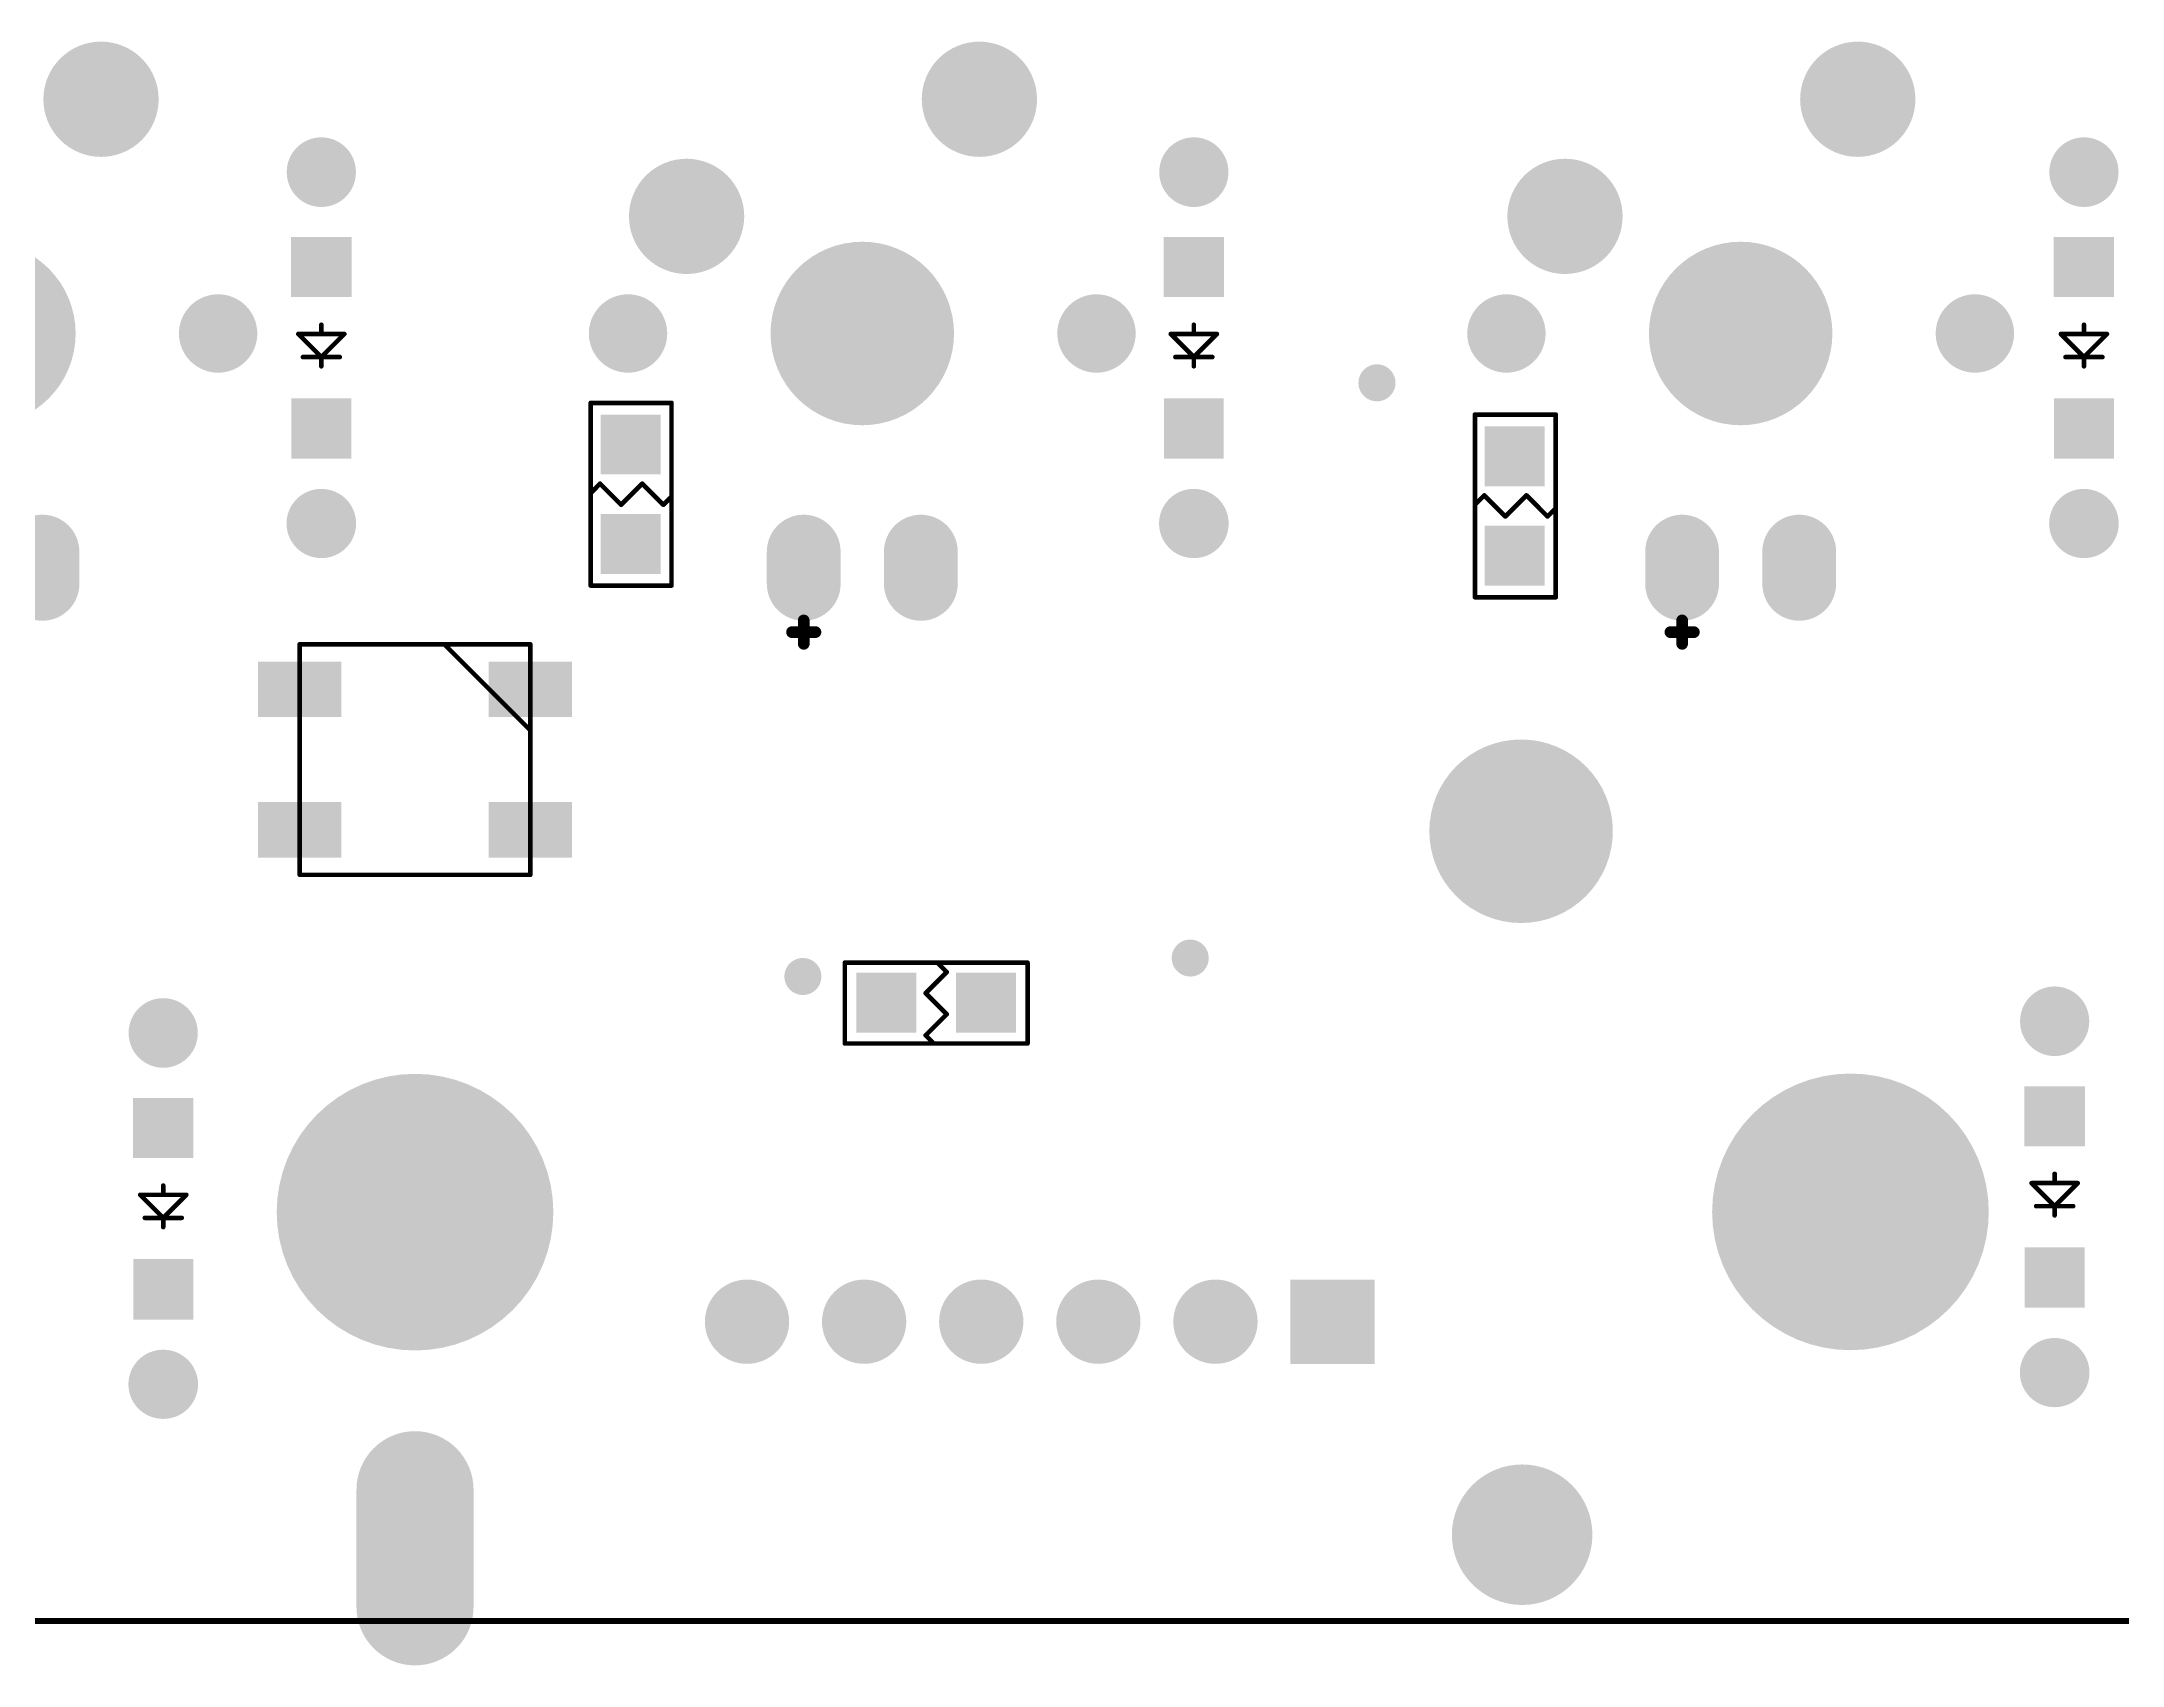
# Model space of a CAD drawing. Extents: x 407 to 769, y 688 to 804.
# Drawn here: x 556.11 to 601.24, y 688.65 to 723.86 of the extents above; entities that cross this region are included whole.
import ezdxf

# ---------------------------------------------------------------- set-up
doc = ezdxf.new("R2010")
doc.units = 0
doc.layers.get('0').update_dxf_attribs({"linetype": 'CONTINUOUS'})
for name, color, linetype in [('BOTTOMOVERLAY', 54, 'CONTINUOUS'), ('BOTTOMPASTE', 16, 'CONTINUOUS'), ('BOTTOMSOLDER', 6, 'CONTINUOUS'), ('KEEPOUTLAYER', 6, 'CONTINUOUS'), ('MULTILAYER', 9, 'CONTINUOUS'), ('TOPSOLDER', 216, 'CONTINUOUS')]:
    doc.layers.add(name, color=color, linetype=linetype)

# ---------------------------------------------------------------- blocks, each defined once
blk = doc.blocks.new('IN4148G_B_20')
at = {"layer": 'BOTTOMOVERLAY', "const_width": 0.1}
for points in [[(0, 0.2), (-0.5, -0.3)], [(0.4, 0.2), (-0.4, 0.2)], [(0, 0.4), (0, 0.2)], [(0.5, -0.3), (0, 0.2)], [(0.5, -0.3), (-0.5, -0.3)], [(0, -0.3), (0, -0.5)]]:
    blk.add_lwpolyline(points, dxfattribs=at)
at = {"layer": 'BOTTOMOVERLAY', "const_width": 0.05}
for points in [[(-0.425, 0.2, 1), (-0.375, 0.2, 1)], [(-0.025, 0.4, 1), (0.025, 0.4, 1)], [(-0.025, 0.2, 1), (0.025, 0.2, 1)], [(-0.025, 0.2, 1), (0.025, 0.2, 1)], [(-0.025, 0.2, 1), (0.025, 0.2, 1)], [(0.375, 0.2, 1), (0.425, 0.2, 1)], [(-0.525, -0.3, 1), (-0.475, -0.3, 1)], [(-0.525, -0.3, 1), (-0.475, -0.3, 1)], [(-0.025, -0.3, 1), (0.025, -0.3, 1)], [(-0.025, -0.5, 1), (0.025, -0.5, 1)], [(0.475, -0.3, 1), (0.525, -0.3, 1)], [(0.475, -0.3, 1), (0.525, -0.3, 1)]]:
    blk.add_lwpolyline(points, format="xyb", close=True, dxfattribs=at)
at = {"layer": 'BOTTOMPASTE'}
for points in [[(-0.65, 1.095), (0.65, 1.095), (-0.65, 2.405), (0.65, 2.405)], [(-0.655, -2.4), (0.655, -2.4), (-0.655, -1.1), (0.655, -1.1)]]:
    blk.add_solid(points, dxfattribs=at)
at = {"layer": 'BOTTOMSOLDER', "const_width": 1.5}
for points in [[(0.005, 3.81), (-0.005, 3.81)], [(0, -3.805), (0, -3.815)]]:
    blk.add_lwpolyline(points, dxfattribs=at)
at = {"layer": 'BOTTOMSOLDER', "const_width": 0.75}
for points in [[(-0.38, 3.81, 1), (0.37, 3.81, 1)], [(-0.37, 3.81, 1), (0.38, 3.81, 1)], [(-0.375, -3.805, 1), (0.375, -3.805, 1)], [(-0.375, -3.815, 1), (0.375, -3.815, 1)]]:
    blk.add_lwpolyline(points, format="xyb", close=True, dxfattribs=at)
at = {"layer": 'BOTTOMSOLDER'}
for points in [[(-0.65, 1.095), (0.65, 1.095), (-0.65, 2.405), (0.65, 2.405)], [(-0.655, -2.4), (0.655, -2.4), (-0.655, -1.1), (0.655, -1.1)]]:
    blk.add_solid(points, dxfattribs=at)
at = {"layer": 'MULTILAYER', "const_width": 1.5}
for points in [[(0.005, 3.81), (-0.005, 3.81)], [(0, -3.805), (0, -3.815)]]:
    blk.add_lwpolyline(points, dxfattribs=at)
at = {"layer": 'MULTILAYER', "const_width": 0.75}
for points in [[(-0.38, 3.81, 1), (0.37, 3.81, 1)], [(-0.37, 3.81, 1), (0.38, 3.81, 1)], [(-0.375, -3.805, 1), (0.375, -3.805, 1)], [(-0.375, -3.815, 1), (0.375, -3.815, 1)]]:
    blk.add_lwpolyline(points, format="xyb", close=True, dxfattribs=at)
blk = doc.blocks.new('IN4148G_B_21')
at = {"layer": 'BOTTOMOVERLAY', "const_width": 0.1}
for points in [[(0, 0.2), (-0.5, -0.3)], [(0.4, 0.2), (-0.4, 0.2)], [(0, 0.4), (0, 0.2)], [(0.5, -0.3), (0, 0.2)], [(0.5, -0.3), (-0.5, -0.3)], [(0, -0.3), (0, -0.5)]]:
    blk.add_lwpolyline(points, dxfattribs=at)
at = {"layer": 'BOTTOMOVERLAY', "const_width": 0.05}
for points in [[(-0.425, 0.2, 1), (-0.375, 0.2, 1)], [(-0.025, 0.4, 1), (0.025, 0.4, 1)], [(-0.025, 0.2, 1), (0.025, 0.2, 1)], [(-0.025, 0.2, 1), (0.025, 0.2, 1)], [(-0.025, 0.2, 1), (0.025, 0.2, 1)], [(0.375, 0.2, 1), (0.425, 0.2, 1)], [(-0.525, -0.3, 1), (-0.475, -0.3, 1)], [(-0.525, -0.3, 1), (-0.475, -0.3, 1)], [(-0.025, -0.3, 1), (0.025, -0.3, 1)], [(-0.025, -0.5, 1), (0.025, -0.5, 1)], [(0.475, -0.3, 1), (0.525, -0.3, 1)], [(0.475, -0.3, 1), (0.525, -0.3, 1)]]:
    blk.add_lwpolyline(points, format="xyb", close=True, dxfattribs=at)
at = {"layer": 'BOTTOMPASTE'}
for points in [[(-0.65, 1.095), (0.65, 1.095), (-0.65, 2.405), (0.65, 2.405)], [(-0.655, -2.4), (0.655, -2.4), (-0.655, -1.1), (0.655, -1.1)]]:
    blk.add_solid(points, dxfattribs=at)
at = {"layer": 'BOTTOMSOLDER', "const_width": 1.5}
for points in [[(0.005, 3.81), (-0.005, 3.81)], [(0, -3.805), (0, -3.815)]]:
    blk.add_lwpolyline(points, dxfattribs=at)
at = {"layer": 'BOTTOMSOLDER', "const_width": 0.75}
for points in [[(-0.38, 3.81, 1), (0.37, 3.81, 1)], [(-0.37, 3.81, 1), (0.38, 3.81, 1)], [(-0.375, -3.805, 1), (0.375, -3.805, 1)], [(-0.375, -3.815, 1), (0.375, -3.815, 1)]]:
    blk.add_lwpolyline(points, format="xyb", close=True, dxfattribs=at)
at = {"layer": 'BOTTOMSOLDER'}
for points in [[(-0.65, 1.095), (0.65, 1.095), (-0.65, 2.405), (0.65, 2.405)], [(-0.655, -2.4), (0.655, -2.4), (-0.655, -1.1), (0.655, -1.1)]]:
    blk.add_solid(points, dxfattribs=at)
at = {"layer": 'MULTILAYER', "const_width": 1.5}
for points in [[(0.005, 3.81), (-0.005, 3.81)], [(0, -3.805), (0, -3.815)]]:
    blk.add_lwpolyline(points, dxfattribs=at)
at = {"layer": 'MULTILAYER', "const_width": 0.75}
for points in [[(-0.38, 3.81, 1), (0.37, 3.81, 1)], [(-0.37, 3.81, 1), (0.38, 3.81, 1)], [(-0.375, -3.805, 1), (0.375, -3.805, 1)], [(-0.375, -3.815, 1), (0.375, -3.815, 1)]]:
    blk.add_lwpolyline(points, format="xyb", close=True, dxfattribs=at)
blk = doc.blocks.new('IN4148G_B_38')
at = {"layer": 'BOTTOMOVERLAY', "const_width": 0.1}
for points in [[(0, 0.2), (-0.5, -0.3)], [(0.4, 0.2), (-0.4, 0.2)], [(0, 0.4), (0, 0.2)], [(0.5, -0.3), (0, 0.2)], [(0.5, -0.3), (-0.5, -0.3)], [(0, -0.3), (0, -0.5)]]:
    blk.add_lwpolyline(points, dxfattribs=at)
at = {"layer": 'BOTTOMOVERLAY', "const_width": 0.05}
for points in [[(-0.425, 0.2, 1), (-0.375, 0.2, 1)], [(-0.025, 0.4, 1), (0.025, 0.4, 1)], [(-0.025, 0.2, 1), (0.025, 0.2, 1)], [(-0.025, 0.2, 1), (0.025, 0.2, 1)], [(-0.025, 0.2, 1), (0.025, 0.2, 1)], [(0.375, 0.2, 1), (0.425, 0.2, 1)], [(-0.525, -0.3, 1), (-0.475, -0.3, 1)], [(-0.525, -0.3, 1), (-0.475, -0.3, 1)], [(-0.025, -0.3, 1), (0.025, -0.3, 1)], [(-0.025, -0.5, 1), (0.025, -0.5, 1)], [(0.475, -0.3, 1), (0.525, -0.3, 1)], [(0.475, -0.3, 1), (0.525, -0.3, 1)]]:
    blk.add_lwpolyline(points, format="xyb", close=True, dxfattribs=at)
at = {"layer": 'BOTTOMPASTE'}
for points in [[(-0.65, 1.095), (0.65, 1.095), (-0.65, 2.405), (0.65, 2.405)], [(-0.655, -2.4), (0.655, -2.4), (-0.655, -1.1), (0.655, -1.1)]]:
    blk.add_solid(points, dxfattribs=at)
at = {"layer": 'BOTTOMSOLDER', "const_width": 1.5}
for points in [[(0.005, 3.81), (-0.005, 3.81)], [(0, -3.805), (0, -3.815)]]:
    blk.add_lwpolyline(points, dxfattribs=at)
at = {"layer": 'BOTTOMSOLDER', "const_width": 0.75}
for points in [[(-0.38, 3.81, 1), (0.37, 3.81, 1)], [(-0.37, 3.81, 1), (0.38, 3.81, 1)], [(-0.375, -3.805, 1), (0.375, -3.805, 1)], [(-0.375, -3.815, 1), (0.375, -3.815, 1)]]:
    blk.add_lwpolyline(points, format="xyb", close=True, dxfattribs=at)
at = {"layer": 'BOTTOMSOLDER'}
for points in [[(-0.65, 1.095), (0.65, 1.095), (-0.65, 2.405), (0.65, 2.405)], [(-0.655, -2.4), (0.655, -2.4), (-0.655, -1.1), (0.655, -1.1)]]:
    blk.add_solid(points, dxfattribs=at)
at = {"layer": 'MULTILAYER', "const_width": 1.5}
for points in [[(0.005, 3.81), (-0.005, 3.81)], [(0, -3.805), (0, -3.815)]]:
    blk.add_lwpolyline(points, dxfattribs=at)
at = {"layer": 'MULTILAYER', "const_width": 0.75}
for points in [[(-0.38, 3.81, 1), (0.37, 3.81, 1)], [(-0.37, 3.81, 1), (0.38, 3.81, 1)], [(-0.375, -3.805, 1), (0.375, -3.805, 1)], [(-0.375, -3.815, 1), (0.375, -3.815, 1)]]:
    blk.add_lwpolyline(points, format="xyb", close=True, dxfattribs=at)
blk = doc.blocks.new('IN4148G_B_39')
at = {"layer": 'BOTTOMOVERLAY', "const_width": 0.1}
for points in [[(0, 0.2), (-0.5, -0.3)], [(0.4, 0.2), (-0.4, 0.2)], [(0, 0.4), (0, 0.2)], [(0.5, -0.3), (0, 0.2)], [(0.5, -0.3), (-0.5, -0.3)], [(0, -0.3), (0, -0.5)]]:
    blk.add_lwpolyline(points, dxfattribs=at)
at = {"layer": 'BOTTOMOVERLAY', "const_width": 0.05}
for points in [[(-0.425, 0.2, 1), (-0.375, 0.2, 1)], [(-0.025, 0.4, 1), (0.025, 0.4, 1)], [(-0.025, 0.2, 1), (0.025, 0.2, 1)], [(-0.025, 0.2, 1), (0.025, 0.2, 1)], [(-0.025, 0.2, 1), (0.025, 0.2, 1)], [(0.375, 0.2, 1), (0.425, 0.2, 1)], [(-0.525, -0.3, 1), (-0.475, -0.3, 1)], [(-0.525, -0.3, 1), (-0.475, -0.3, 1)], [(-0.025, -0.3, 1), (0.025, -0.3, 1)], [(-0.025, -0.5, 1), (0.025, -0.5, 1)], [(0.475, -0.3, 1), (0.525, -0.3, 1)], [(0.475, -0.3, 1), (0.525, -0.3, 1)]]:
    blk.add_lwpolyline(points, format="xyb", close=True, dxfattribs=at)
at = {"layer": 'BOTTOMPASTE'}
for points in [[(-0.65, 1.095), (0.65, 1.095), (-0.65, 2.405), (0.65, 2.405)], [(-0.655, -2.4), (0.655, -2.4), (-0.655, -1.1), (0.655, -1.1)]]:
    blk.add_solid(points, dxfattribs=at)
at = {"layer": 'BOTTOMSOLDER', "const_width": 1.5}
for points in [[(0.005, 3.81), (-0.005, 3.81)], [(0, -3.805), (0, -3.815)]]:
    blk.add_lwpolyline(points, dxfattribs=at)
at = {"layer": 'BOTTOMSOLDER', "const_width": 0.75}
for points in [[(-0.38, 3.81, 1), (0.37, 3.81, 1)], [(-0.37, 3.81, 1), (0.38, 3.81, 1)], [(-0.375, -3.805, 1), (0.375, -3.805, 1)], [(-0.375, -3.815, 1), (0.375, -3.815, 1)]]:
    blk.add_lwpolyline(points, format="xyb", close=True, dxfattribs=at)
at = {"layer": 'BOTTOMSOLDER'}
for points in [[(-0.65, 1.095), (0.65, 1.095), (-0.65, 2.405), (0.65, 2.405)], [(-0.655, -2.4), (0.655, -2.4), (-0.655, -1.1), (0.655, -1.1)]]:
    blk.add_solid(points, dxfattribs=at)
at = {"layer": 'MULTILAYER', "const_width": 1.5}
for points in [[(0.005, 3.81), (-0.005, 3.81)], [(0, -3.805), (0, -3.815)]]:
    blk.add_lwpolyline(points, dxfattribs=at)
at = {"layer": 'MULTILAYER', "const_width": 0.75}
for points in [[(-0.38, 3.81, 1), (0.37, 3.81, 1)], [(-0.37, 3.81, 1), (0.38, 3.81, 1)], [(-0.375, -3.805, 1), (0.375, -3.805, 1)], [(-0.375, -3.815, 1), (0.375, -3.815, 1)]]:
    blk.add_lwpolyline(points, format="xyb", close=True, dxfattribs=at)
blk = doc.blocks.new('IN4148G_B_40')
at = {"layer": 'BOTTOMOVERLAY', "const_width": 0.1}
for points in [[(0, 0.2), (-0.5, -0.3)], [(0.4, 0.2), (-0.4, 0.2)], [(0, 0.4), (0, 0.2)], [(0.5, -0.3), (0, 0.2)], [(0.5, -0.3), (-0.5, -0.3)], [(0, -0.3), (0, -0.5)]]:
    blk.add_lwpolyline(points, dxfattribs=at)
at = {"layer": 'BOTTOMOVERLAY', "const_width": 0.05}
for points in [[(-0.425, 0.2, 1), (-0.375, 0.2, 1)], [(-0.025, 0.4, 1), (0.025, 0.4, 1)], [(-0.025, 0.2, 1), (0.025, 0.2, 1)], [(-0.025, 0.2, 1), (0.025, 0.2, 1)], [(-0.025, 0.2, 1), (0.025, 0.2, 1)], [(0.375, 0.2, 1), (0.425, 0.2, 1)], [(-0.525, -0.3, 1), (-0.475, -0.3, 1)], [(-0.525, -0.3, 1), (-0.475, -0.3, 1)], [(-0.025, -0.3, 1), (0.025, -0.3, 1)], [(-0.025, -0.5, 1), (0.025, -0.5, 1)], [(0.475, -0.3, 1), (0.525, -0.3, 1)], [(0.475, -0.3, 1), (0.525, -0.3, 1)]]:
    blk.add_lwpolyline(points, format="xyb", close=True, dxfattribs=at)
at = {"layer": 'BOTTOMPASTE'}
for points in [[(-0.65, 1.095), (0.65, 1.095), (-0.65, 2.405), (0.65, 2.405)], [(-0.655, -2.4), (0.655, -2.4), (-0.655, -1.1), (0.655, -1.1)]]:
    blk.add_solid(points, dxfattribs=at)
at = {"layer": 'BOTTOMSOLDER', "const_width": 1.5}
for points in [[(0.005, 3.81), (-0.005, 3.81)], [(0, -3.805), (0, -3.815)]]:
    blk.add_lwpolyline(points, dxfattribs=at)
at = {"layer": 'BOTTOMSOLDER', "const_width": 0.75}
for points in [[(-0.38, 3.81, 1), (0.37, 3.81, 1)], [(-0.37, 3.81, 1), (0.38, 3.81, 1)], [(-0.375, -3.805, 1), (0.375, -3.805, 1)], [(-0.375, -3.815, 1), (0.375, -3.815, 1)]]:
    blk.add_lwpolyline(points, format="xyb", close=True, dxfattribs=at)
at = {"layer": 'BOTTOMSOLDER'}
for points in [[(-0.65, 1.095), (0.65, 1.095), (-0.65, 2.405), (0.65, 2.405)], [(-0.655, -2.4), (0.655, -2.4), (-0.655, -1.1), (0.655, -1.1)]]:
    blk.add_solid(points, dxfattribs=at)
at = {"layer": 'MULTILAYER', "const_width": 1.5}
for points in [[(0.005, 3.81), (-0.005, 3.81)], [(0, -3.805), (0, -3.815)]]:
    blk.add_lwpolyline(points, dxfattribs=at)
at = {"layer": 'MULTILAYER', "const_width": 0.75}
for points in [[(-0.38, 3.81, 1), (0.37, 3.81, 1)], [(-0.37, 3.81, 1), (0.38, 3.81, 1)], [(-0.375, -3.805, 1), (0.375, -3.805, 1)], [(-0.375, -3.815, 1), (0.375, -3.815, 1)]]:
    blk.add_lwpolyline(points, format="xyb", close=True, dxfattribs=at)
blk = doc.blocks.new('R0805_B_160')
at = {"layer": 'BOTTOMOVERLAY', "const_width": 0.1}
for points in [[(-0.889, 1.981), (0.864, 1.981)], [(-0.889, -1.981), (-0.889, 1.981)], [(0.864, -1.981), (0.864, 1.981)], [(-0.889, 0.025), (-0.686, 0.229)], [(-0.686, 0.229), (-0.229, -0.229)], [(-0.229, -0.229), (0, 0)], [(0, 0), (0.229, 0.229)], [(0.229, 0.229), (0.686, -0.229)], [(0.686, -0.229), (0.864, -0.051)], [(-0.889, -1.981), (0.864, -1.981)]]:
    blk.add_lwpolyline(points, dxfattribs=at)
at = {"layer": 'BOTTOMOVERLAY', "const_width": 0.05}
for points in [[(-0.914, 1.981, 1), (-0.864, 1.981, 1)], [(-0.914, 1.981, 1), (-0.864, 1.981, 1)], [(0.839, 1.981, 1), (0.889, 1.981, 1)], [(0.839, 1.981, 1), (0.889, 1.981, 1)], [(-0.914, 0.025, 1), (-0.864, 0.025, 1)], [(-0.711, 0.229, 1), (-0.661, 0.229, 1)], [(-0.711, 0.229, 1), (-0.661, 0.229, 1)], [(-0.025, 0, 1), (0.025, 0, 1)], [(-0.025, 0, 1), (0.025, 0, 1)], [(0.204, 0.229, 1), (0.254, 0.229, 1)], [(0.204, 0.229, 1), (0.254, 0.229, 1)], [(-0.254, -0.229, 1), (-0.204, -0.229, 1)], [(-0.254, -0.229, 1), (-0.204, -0.229, 1)], [(0.661, -0.229, 1), (0.711, -0.229, 1)], [(0.661, -0.229, 1), (0.711, -0.229, 1)], [(0.839, -0.051, 1), (0.889, -0.051, 1)], [(-0.914, -1.981, 1), (-0.864, -1.981, 1)], [(-0.914, -1.981, 1), (-0.864, -1.981, 1)], [(0.839, -1.981, 1), (0.889, -1.981, 1)], [(0.839, -1.981, 1), (0.889, -1.981, 1)]]:
    blk.add_lwpolyline(points, format="xyb", close=True, dxfattribs=at)
at = {"layer": 'BOTTOMPASTE'}
for points in [[(0.625, 0.428), (0.625, 1.728), (-0.675, 0.428), (-0.675, 1.728)], [(0.625, -1.731), (0.625, -0.431), (-0.675, -1.731), (-0.675, -0.431)]]:
    blk.add_solid(points, dxfattribs=at)
at = {"layer": 'BOTTOMSOLDER'}
for points in [[(0.625, 0.428), (0.625, 1.728), (-0.675, 0.428), (-0.675, 1.728)], [(0.625, -1.731), (0.625, -0.431), (-0.675, -1.731), (-0.675, -0.431)]]:
    blk.add_solid(points, dxfattribs=at)
blk = doc.blocks.new('R0805_B_174')
at = {"layer": 'BOTTOMOVERLAY', "const_width": 0.1}
for points in [[(-0.889, 1.981), (0.864, 1.981)], [(-0.889, -1.981), (-0.889, 1.981)], [(0.864, -1.981), (0.864, 1.981)], [(-0.889, 0.025), (-0.686, 0.229)], [(-0.686, 0.229), (-0.229, -0.229)], [(-0.229, -0.229), (0, 0)], [(0, 0), (0.229, 0.229)], [(0.229, 0.229), (0.686, -0.229)], [(0.686, -0.229), (0.864, -0.051)], [(-0.889, -1.981), (0.864, -1.981)]]:
    blk.add_lwpolyline(points, dxfattribs=at)
at = {"layer": 'BOTTOMOVERLAY', "const_width": 0.05}
for points in [[(-0.914, 1.981, 1), (-0.864, 1.981, 1)], [(-0.914, 1.981, 1), (-0.864, 1.981, 1)], [(0.839, 1.981, 1), (0.889, 1.981, 1)], [(0.839, 1.981, 1), (0.889, 1.981, 1)], [(-0.914, 0.025, 1), (-0.864, 0.025, 1)], [(-0.711, 0.229, 1), (-0.661, 0.229, 1)], [(-0.711, 0.229, 1), (-0.661, 0.229, 1)], [(-0.025, 0, 1), (0.025, 0, 1)], [(-0.025, 0, 1), (0.025, 0, 1)], [(0.204, 0.229, 1), (0.254, 0.229, 1)], [(0.204, 0.229, 1), (0.254, 0.229, 1)], [(-0.254, -0.229, 1), (-0.204, -0.229, 1)], [(-0.254, -0.229, 1), (-0.204, -0.229, 1)], [(0.661, -0.229, 1), (0.711, -0.229, 1)], [(0.661, -0.229, 1), (0.711, -0.229, 1)], [(0.839, -0.051, 1), (0.889, -0.051, 1)], [(-0.914, -1.981, 1), (-0.864, -1.981, 1)], [(-0.914, -1.981, 1), (-0.864, -1.981, 1)], [(0.839, -1.981, 1), (0.889, -1.981, 1)], [(0.839, -1.981, 1), (0.889, -1.981, 1)]]:
    blk.add_lwpolyline(points, format="xyb", close=True, dxfattribs=at)
at = {"layer": 'BOTTOMPASTE'}
for points in [[(0.625, 0.428), (0.625, 1.728), (-0.675, 0.428), (-0.675, 1.728)], [(0.625, -1.731), (0.625, -0.431), (-0.675, -1.731), (-0.675, -0.431)]]:
    blk.add_solid(points, dxfattribs=at)
at = {"layer": 'BOTTOMSOLDER'}
for points in [[(0.625, 0.428), (0.625, 1.728), (-0.675, 0.428), (-0.675, 1.728)], [(0.625, -1.731), (0.625, -0.431), (-0.675, -1.731), (-0.675, -0.431)]]:
    blk.add_solid(points, dxfattribs=at)
blk = doc.blocks.new('R0805_B_263')
at = {"layer": 'BOTTOMOVERLAY', "const_width": 0.1}
for points in [[(0.864, 1.981), (-0.889, 1.981)], [(-0.889, -1.981), (-0.889, 1.981)], [(0.864, -1.981), (0.864, 1.981)], [(-0.889, 0.025), (-0.686, 0.229)], [(-0.229, -0.229), (-0.686, 0.229)], [(-0.229, -0.229), (0, 0)], [(0, 0), (0.229, 0.229)], [(0.686, -0.229), (0.229, 0.229)], [(0.686, -0.229), (0.864, -0.051)], [(0.864, -1.981), (-0.889, -1.981)]]:
    blk.add_lwpolyline(points, dxfattribs=at)
at = {"layer": 'BOTTOMOVERLAY', "const_width": 0.05}
for points in [[(-0.914, 1.981, 1), (-0.864, 1.981, 1)], [(-0.914, 1.981, 1), (-0.864, 1.981, 1)], [(0.839, 1.981, 1), (0.889, 1.981, 1)], [(0.839, 1.981, 1), (0.889, 1.981, 1)], [(-0.914, 0.025, 1), (-0.864, 0.025, 1)], [(-0.711, 0.229, 1), (-0.661, 0.229, 1)], [(-0.711, 0.229, 1), (-0.661, 0.229, 1)], [(-0.025, 0, 1), (0.025, 0, 1)], [(-0.025, 0, 1), (0.025, 0, 1)], [(0.204, 0.229, 1), (0.254, 0.229, 1)], [(0.204, 0.229, 1), (0.254, 0.229, 1)], [(-0.254, -0.229, 1), (-0.204, -0.229, 1)], [(-0.254, -0.229, 1), (-0.204, -0.229, 1)], [(0.661, -0.229, 1), (0.711, -0.229, 1)], [(0.661, -0.229, 1), (0.711, -0.229, 1)], [(0.839, -0.051, 1), (0.889, -0.051, 1)], [(-0.914, -1.981, 1), (-0.864, -1.981, 1)], [(-0.914, -1.981, 1), (-0.864, -1.981, 1)], [(0.839, -1.981, 1), (0.889, -1.981, 1)], [(0.839, -1.981, 1), (0.889, -1.981, 1)]]:
    blk.add_lwpolyline(points, format="xyb", close=True, dxfattribs=at)
at = {"layer": 'BOTTOMPASTE'}
for points in [[(0.625, 0.428), (0.625, 1.728), (-0.675, 0.428), (-0.675, 1.728)], [(0.625, -1.731), (0.625, -0.431), (-0.675, -1.731), (-0.675, -0.431)]]:
    blk.add_solid(points, dxfattribs=at)
at = {"layer": 'BOTTOMSOLDER'}
for points in [[(0.625, 0.428), (0.625, 1.728), (-0.675, 0.428), (-0.675, 1.728)], [(0.625, -1.731), (0.625, -0.431), (-0.675, -1.731), (-0.675, -0.431)]]:
    blk.add_solid(points, dxfattribs=at)
blk = doc.blocks.new('MX1UP__B_291')
at = {"layer": 'BOTTOMOVERLAY', "const_width": 0.254}
for points in [[(-1.27, -6.731), (-1.27, -6.223)], [(-1.524, -6.477), (-1.016, -6.477)]]:
    blk.add_lwpolyline(points, dxfattribs=at)
at = {"layer": 'BOTTOMOVERLAY', "const_width": 0.127}
for points in [[(-1.333, -6.223, 1), (-1.206, -6.223, 1)], [(-1.587, -6.477, 1), (-1.46, -6.477, 1)], [(-1.333, -6.731, 1), (-1.206, -6.731, 1)], [(-1.079, -6.477, 1), (-0.952, -6.477, 1)]]:
    blk.add_lwpolyline(points, format="xyb", close=True, dxfattribs=at)
at = {"layer": 'BOTTOMSOLDER'}
for points, const_width in [([(1.915, 5.08, 1), (3.165, 5.08, 1)], 1.25), ([(-4.435, 2.54, 1), (-3.185, 2.54, 1)], 1.25), ([(-0.995, 0, 1), (0.995, 0, 1)], 1.99), ([(-5.505, 0, 1), (-4.655, 0, 1)], 0.85), ([(4.655, 0, 1), (5.505, 0, 1)], 0.85), ([(-1.67, -4.73, 1), (-0.87, -4.73, 1)], 0.8), ([(0.87, -4.73, 1), (1.67, -4.73, 1)], 0.8), ([(-1.67, -5.43, 1), (-0.87, -5.43, 1)], 0.8), ([(0.87, -5.43, 1), (1.67, -5.43, 1)], 0.8)]:
    blk.add_lwpolyline(points, format="xyb", close=True, dxfattribs=dict(at, const_width=const_width))
at = {"layer": 'BOTTOMSOLDER', "const_width": 1.6}
for points in [[(-1.27, -5.43), (-1.27, -4.73)], [(1.27, -5.43), (1.27, -4.73)]]:
    blk.add_lwpolyline(points, dxfattribs=at)
at = {"layer": 'MULTILAYER'}
for points, const_width in [([(1.915, 5.08, 1), (3.165, 5.08, 1)], 1.25), ([(-4.435, 2.54, 1), (-3.185, 2.54, 1)], 1.25), ([(-0.995, 0, 1), (0.995, 0, 1)], 1.99), ([(-5.505, 0, 1), (-4.655, 0, 1)], 0.85), ([(4.655, 0, 1), (5.505, 0, 1)], 0.85), ([(-1.67, -4.73, 1), (-0.87, -4.73, 1)], 0.8), ([(0.87, -4.73, 1), (1.67, -4.73, 1)], 0.8), ([(-1.67, -5.43, 1), (-0.87, -5.43, 1)], 0.8), ([(0.87, -5.43, 1), (1.67, -5.43, 1)], 0.8)]:
    blk.add_lwpolyline(points, format="xyb", close=True, dxfattribs=dict(at, const_width=const_width))
at = {"layer": 'MULTILAYER', "const_width": 1.6}
for points in [[(-1.27, -5.43), (-1.27, -4.73)], [(1.27, -5.43), (1.27, -4.73)]]:
    blk.add_lwpolyline(points, dxfattribs=at)
at = {"layer": 'TOPSOLDER'}
for points, const_width in [([(1.915, 5.08, 1), (3.165, 5.08, 1)], 1.25), ([(-4.435, 2.54, 1), (-3.185, 2.54, 1)], 1.25), ([(-0.995, 0, 1), (0.995, 0, 1)], 1.99), ([(-5.505, 0, 1), (-4.655, 0, 1)], 0.85), ([(4.655, 0, 1), (5.505, 0, 1)], 0.85), ([(-1.67, -4.73, 1), (-0.87, -4.73, 1)], 0.8), ([(0.87, -4.73, 1), (1.67, -4.73, 1)], 0.8), ([(-1.67, -5.43, 1), (-0.87, -5.43, 1)], 0.8), ([(0.87, -5.43, 1), (1.67, -5.43, 1)], 0.8)]:
    blk.add_lwpolyline(points, format="xyb", close=True, dxfattribs=dict(at, const_width=const_width))
at = {"layer": 'TOPSOLDER', "const_width": 1.6}
for points in [[(-1.27, -5.43), (-1.27, -4.73)], [(1.27, -5.43), (1.27, -4.73)]]:
    blk.add_lwpolyline(points, dxfattribs=at)
blk = doc.blocks.new('MX1UP__B_295')
at = {"layer": 'BOTTOMOVERLAY', "const_width": 0.254}
for points in [[(-1.27, -6.731), (-1.27, -6.223)], [(-1.524, -6.477), (-1.016, -6.477)]]:
    blk.add_lwpolyline(points, dxfattribs=at)
at = {"layer": 'BOTTOMOVERLAY', "const_width": 0.127}
for points in [[(-1.333, -6.223, 1), (-1.206, -6.223, 1)], [(-1.587, -6.477, 1), (-1.46, -6.477, 1)], [(-1.333, -6.731, 1), (-1.206, -6.731, 1)], [(-1.079, -6.477, 1), (-0.952, -6.477, 1)]]:
    blk.add_lwpolyline(points, format="xyb", close=True, dxfattribs=at)
at = {"layer": 'BOTTOMSOLDER'}
for points, const_width in [([(1.915, 5.08, 1), (3.165, 5.08, 1)], 1.25), ([(-4.435, 2.54, 1), (-3.185, 2.54, 1)], 1.25), ([(-0.995, 0, 1), (0.995, 0, 1)], 1.99), ([(-5.505, 0, 1), (-4.655, 0, 1)], 0.85), ([(4.655, 0, 1), (5.505, 0, 1)], 0.85), ([(-1.67, -4.73, 1), (-0.87, -4.73, 1)], 0.8), ([(0.87, -4.73, 1), (1.67, -4.73, 1)], 0.8), ([(-1.67, -5.43, 1), (-0.87, -5.43, 1)], 0.8), ([(0.87, -5.43, 1), (1.67, -5.43, 1)], 0.8)]:
    blk.add_lwpolyline(points, format="xyb", close=True, dxfattribs=dict(at, const_width=const_width))
at = {"layer": 'BOTTOMSOLDER', "const_width": 1.6}
for points in [[(-1.27, -5.43), (-1.27, -4.73)], [(1.27, -5.43), (1.27, -4.73)]]:
    blk.add_lwpolyline(points, dxfattribs=at)
at = {"layer": 'MULTILAYER'}
for points, const_width in [([(1.915, 5.08, 1), (3.165, 5.08, 1)], 1.25), ([(-4.435, 2.54, 1), (-3.185, 2.54, 1)], 1.25), ([(-0.995, 0, 1), (0.995, 0, 1)], 1.99), ([(-5.505, 0, 1), (-4.655, 0, 1)], 0.85), ([(4.655, 0, 1), (5.505, 0, 1)], 0.85), ([(-1.67, -4.73, 1), (-0.87, -4.73, 1)], 0.8), ([(0.87, -4.73, 1), (1.67, -4.73, 1)], 0.8), ([(-1.67, -5.43, 1), (-0.87, -5.43, 1)], 0.8), ([(0.87, -5.43, 1), (1.67, -5.43, 1)], 0.8)]:
    blk.add_lwpolyline(points, format="xyb", close=True, dxfattribs=dict(at, const_width=const_width))
at = {"layer": 'MULTILAYER', "const_width": 1.6}
for points in [[(-1.27, -5.43), (-1.27, -4.73)], [(1.27, -5.43), (1.27, -4.73)]]:
    blk.add_lwpolyline(points, dxfattribs=at)
at = {"layer": 'TOPSOLDER'}
for points, const_width in [([(1.915, 5.08, 1), (3.165, 5.08, 1)], 1.25), ([(-4.435, 2.54, 1), (-3.185, 2.54, 1)], 1.25), ([(-0.995, 0, 1), (0.995, 0, 1)], 1.99), ([(-5.505, 0, 1), (-4.655, 0, 1)], 0.85), ([(4.655, 0, 1), (5.505, 0, 1)], 0.85), ([(-1.67, -4.73, 1), (-0.87, -4.73, 1)], 0.8), ([(0.87, -4.73, 1), (1.67, -4.73, 1)], 0.8), ([(-1.67, -5.43, 1), (-0.87, -5.43, 1)], 0.8), ([(0.87, -5.43, 1), (1.67, -5.43, 1)], 0.8)]:
    blk.add_lwpolyline(points, format="xyb", close=True, dxfattribs=dict(at, const_width=const_width))
at = {"layer": 'TOPSOLDER', "const_width": 1.6}
for points in [[(-1.27, -5.43), (-1.27, -4.73)], [(1.27, -5.43), (1.27, -4.73)]]:
    blk.add_lwpolyline(points, dxfattribs=at)
blk = doc.blocks.new('AVRISP_________6_B_307')
at = {"layer": 'BOTTOMSOLDER', "const_width": 0.914}
for points in [[(-0.457, 6.35, 1), (0.457, 6.35, 1)], [(-0.457, 3.81, 1), (0.457, 3.81, 1)], [(-0.457, 1.27, 1), (0.457, 1.27, 1)], [(-0.457, -1.27, 1), (0.457, -1.27, 1)], [(-0.457, -3.81, 1), (0.457, -3.81, 1)]]:
    blk.add_lwpolyline(points, format="xyb", close=True, dxfattribs=at)
at = {"layer": 'BOTTOMSOLDER'}
blk.add_solid([(0.914, -7.264), (0.914, -5.436), (-0.914, -7.264), (-0.914, -5.436)], dxfattribs=at)
at = {"layer": 'MULTILAYER', "const_width": 0.813}
for points in [[(-0.406, 6.35, 1), (0.406, 6.35, 1)], [(-0.406, 3.81, 1), (0.406, 3.81, 1)], [(-0.406, 1.27, 1), (0.406, 1.27, 1)], [(-0.406, -1.27, 1), (0.406, -1.27, 1)], [(-0.406, -3.81, 1), (0.406, -3.81, 1)]]:
    blk.add_lwpolyline(points, format="xyb", close=True, dxfattribs=at)
at = {"layer": 'MULTILAYER'}
blk.add_solid([(0.813, -7.163), (0.813, -5.537), (-0.813, -7.163), (-0.813, -5.537)], dxfattribs=at)
at = {"layer": 'TOPSOLDER', "const_width": 0.914}
for points in [[(-0.457, 6.35, 1), (0.457, 6.35, 1)], [(-0.457, 3.81, 1), (0.457, 3.81, 1)], [(-0.457, 1.27, 1), (0.457, 1.27, 1)], [(-0.457, -1.27, 1), (0.457, -1.27, 1)], [(-0.457, -3.81, 1), (0.457, -3.81, 1)]]:
    blk.add_lwpolyline(points, format="xyb", close=True, dxfattribs=at)
at = {"layer": 'TOPSOLDER'}
blk.add_solid([(0.914, -7.264), (0.914, -5.436), (-0.914, -7.264), (-0.914, -5.436)], dxfattribs=at)
at = {"layer": 'BOTTOMOVERLAY', "text_generation_flag": 2}
for s, p in [('GND', (3.302, 7.112)), ('RESET', (3.302, 4.572)), ('MOSI', (3.302, 2.032)), ('SCK', (3.302, -0.508)), ('VTG', (3.302, -3.048)), ('MISO', (3.302, -5.588))]:
    blk.add_text(s, height=0.001, rotation=180, dxfattribs=at).set_placement(p)
blk = doc.blocks.new('MX1UP__B_365')
at = {"layer": 'BOTTOMOVERLAY', "const_width": 0.254}
for points in [[(-1.27, -6.731), (-1.27, -6.223)], [(-1.524, -6.477), (-1.016, -6.477)]]:
    blk.add_lwpolyline(points, dxfattribs=at)
at = {"layer": 'BOTTOMOVERLAY', "const_width": 0.127}
for points in [[(-1.333, -6.223, 1), (-1.206, -6.223, 1)], [(-1.587, -6.477, 1), (-1.46, -6.477, 1)], [(-1.333, -6.731, 1), (-1.206, -6.731, 1)], [(-1.079, -6.477, 1), (-0.952, -6.477, 1)]]:
    blk.add_lwpolyline(points, format="xyb", close=True, dxfattribs=at)
at = {"layer": 'BOTTOMSOLDER'}
for points, const_width in [([(1.915, 5.08, 1), (3.165, 5.08, 1)], 1.25), ([(-4.435, 2.54, 1), (-3.185, 2.54, 1)], 1.25), ([(-0.995, 0, 1), (0.995, 0, 1)], 1.99), ([(-5.505, 0, 1), (-4.655, 0, 1)], 0.85), ([(4.655, 0, 1), (5.505, 0, 1)], 0.85), ([(-1.67, -4.73, 1), (-0.87, -4.73, 1)], 0.8), ([(0.87, -4.73, 1), (1.67, -4.73, 1)], 0.8), ([(-1.67, -5.43, 1), (-0.87, -5.43, 1)], 0.8), ([(0.87, -5.43, 1), (1.67, -5.43, 1)], 0.8)]:
    blk.add_lwpolyline(points, format="xyb", close=True, dxfattribs=dict(at, const_width=const_width))
at = {"layer": 'BOTTOMSOLDER', "const_width": 1.6}
for points in [[(-1.27, -5.43), (-1.27, -4.73)], [(1.27, -5.43), (1.27, -4.73)]]:
    blk.add_lwpolyline(points, dxfattribs=at)
at = {"layer": 'MULTILAYER'}
for points, const_width in [([(1.915, 5.08, 1), (3.165, 5.08, 1)], 1.25), ([(-4.435, 2.54, 1), (-3.185, 2.54, 1)], 1.25), ([(-0.995, 0, 1), (0.995, 0, 1)], 1.99), ([(-5.505, 0, 1), (-4.655, 0, 1)], 0.85), ([(4.655, 0, 1), (5.505, 0, 1)], 0.85), ([(-1.67, -4.73, 1), (-0.87, -4.73, 1)], 0.8), ([(0.87, -4.73, 1), (1.67, -4.73, 1)], 0.8), ([(-1.67, -5.43, 1), (-0.87, -5.43, 1)], 0.8), ([(0.87, -5.43, 1), (1.67, -5.43, 1)], 0.8)]:
    blk.add_lwpolyline(points, format="xyb", close=True, dxfattribs=dict(at, const_width=const_width))
at = {"layer": 'MULTILAYER', "const_width": 1.6}
for points in [[(-1.27, -5.43), (-1.27, -4.73)], [(1.27, -5.43), (1.27, -4.73)]]:
    blk.add_lwpolyline(points, dxfattribs=at)
at = {"layer": 'TOPSOLDER'}
for points, const_width in [([(1.915, 5.08, 1), (3.165, 5.08, 1)], 1.25), ([(-4.435, 2.54, 1), (-3.185, 2.54, 1)], 1.25), ([(-0.995, 0, 1), (0.995, 0, 1)], 1.99), ([(-5.505, 0, 1), (-4.655, 0, 1)], 0.85), ([(4.655, 0, 1), (5.505, 0, 1)], 0.85), ([(-1.67, -4.73, 1), (-0.87, -4.73, 1)], 0.8), ([(0.87, -4.73, 1), (1.67, -4.73, 1)], 0.8), ([(-1.67, -5.43, 1), (-0.87, -5.43, 1)], 0.8), ([(0.87, -5.43, 1), (1.67, -5.43, 1)], 0.8)]:
    blk.add_lwpolyline(points, format="xyb", close=True, dxfattribs=dict(at, const_width=const_width))
at = {"layer": 'TOPSOLDER', "const_width": 1.6}
for points in [[(-1.27, -5.43), (-1.27, -4.73)], [(1.27, -5.43), (1.27, -4.73)]]:
    blk.add_lwpolyline(points, dxfattribs=at)
blk = doc.blocks.new('RGB_WS2812B_B_378')
at = {"layer": 'BOTTOMOVERLAY', "const_width": 0.1}
for points in [[(-2.5, 2.5), (2.5, 2.5)], [(-2.5, 0), (-2.5, 2.5)], [(0.635, 2.5), (2.5, 0.635)], [(2.5, -2.5), (2.5, 2.5)], [(-2.5, -2.5), (-2.5, 0)], [(-2.5, -2.5), (0, -2.5)], [(0, -2.5), (2.5, -2.5)]]:
    blk.add_lwpolyline(points, dxfattribs=at)
at = {"layer": 'BOTTOMOVERLAY', "const_width": 0.05}
for points in [[(-2.525, 2.5, 1), (-2.475, 2.5, 1)], [(-2.525, 2.5, 1), (-2.475, 2.5, 1)], [(0.61, 2.5, 1), (0.66, 2.5, 1)], [(2.475, 2.5, 1), (2.525, 2.5, 1)], [(2.475, 2.5, 1), (2.525, 2.5, 1)], [(2.475, 0.635, 1), (2.525, 0.635, 1)], [(-2.525, 0, 1), (-2.475, 0, 1)], [(-2.525, 0, 1), (-2.475, 0, 1)], [(-2.525, -2.5, 1), (-2.475, -2.5, 1)], [(-2.525, -2.5, 1), (-2.475, -2.5, 1)], [(-0.025, -2.5, 1), (0.025, -2.5, 1)], [(-0.025, -2.5, 1), (0.025, -2.5, 1)], [(2.475, -2.5, 1), (2.525, -2.5, 1)], [(2.475, -2.5, 1), (2.525, -2.5, 1)]]:
    blk.add_lwpolyline(points, format="xyb", close=True, dxfattribs=at)
at = {"layer": 'BOTTOMPASTE'}
for points in [[(-3.3, 1.024), (-1.7, 1.024), (-3.3, 2.024), (-1.7, 2.024)], [(1.7, 1.024), (3.3, 1.024), (1.7, 2.024), (3.3, 2.024)], [(-3.3, -2.024), (-1.7, -2.024), (-3.3, -1.024), (-1.7, -1.024)], [(1.7, -2.024), (3.3, -2.024), (1.7, -1.024), (3.3, -1.024)]]:
    blk.add_solid(points, dxfattribs=at)
at = {"layer": 'BOTTOMSOLDER'}
for points in [[(-3.402, 0.922), (-1.598, 0.922), (-3.402, 2.126), (-1.598, 2.126)], [(1.598, 0.922), (3.402, 0.922), (1.598, 2.126), (3.402, 2.126)], [(-3.402, -2.126), (-1.598, -2.126), (-3.402, -0.922), (-1.598, -0.922)], [(1.598, -2.126), (3.402, -2.126), (1.598, -0.922), (3.402, -0.922)]]:
    blk.add_solid(points, dxfattribs=at)

msp = doc.modelspace()

# ---------------------------------------------------------------- linework, layer by layer
at = {"layer": 'BOTTOMSOLDER'}
for points, const_width in [([(584.87, 716.461, 1), (585.271, 716.461, 1)], 0.402), ([(587.201, 706.736, 1), (589.191, 706.736, 1)], 1.99), ([(572.42, 703.586, 1), (572.821, 703.586, 1)], 0.402), ([(580.82, 703.986, 1), (581.221, 703.986, 1)], 0.402), ([(562.708, 698.475, 1), (565.708, 698.475, 1)], 3), ([(593.839, 698.481, 1), (596.839, 698.481, 1)], 3), ([(563.573, 692.455, 1), (564.843, 692.455, 1)], 1.27), ([(587.457, 691.479, 1), (588.981, 691.479, 1)], 1.524), ([(563.573, 689.915, 1), (564.843, 689.915, 1)], 1.27)]:
    msp.add_lwpolyline(points, format="xyb", close=True, dxfattribs=dict(at, const_width=const_width))
at = {"layer": 'BOTTOMSOLDER', "const_width": 2.54}
msp.add_lwpolyline([(564.208, 692.455), (564.208, 689.915)], dxfattribs=at)
at = {"layer": 'KEEPOUTLAYER', "const_width": 0.127}
for points in [[(450.996, 689.606), (556.297, 689.606)], [(556.297, 689.606), (575.077, 689.606)], [(573.146, 689.606), (639.641, 689.606)]]:
    msp.add_lwpolyline(points, dxfattribs=at)
at = {"layer": 'KEEPOUTLAYER', "const_width": 0.0635}
for points in [[(556.265, 689.606, 1), (556.329, 689.606, 1)], [(556.265, 689.606, 1), (556.329, 689.606, 1)], [(573.114, 689.606, 1), (573.177, 689.606, 1)], [(575.045, 689.606, 1), (575.109, 689.606, 1)]]:
    msp.add_lwpolyline(points, format="xyb", close=True, dxfattribs=at)
at = {"layer": 'MULTILAYER'}
for points, const_width in [([(584.921, 716.461, 1), (585.221, 716.461, 1)], 0.3), ([(587.201, 706.736, 1), (589.191, 706.736, 1)], 1.99), ([(580.871, 703.986, 1), (581.171, 703.986, 1)], 0.3), ([(572.471, 703.586, 1), (572.771, 703.586, 1)], 0.3), ([(562.708, 698.475, 1), (565.708, 698.475, 1)], 3), ([(593.839, 698.481, 1), (596.839, 698.481, 1)], 3), ([(563.573, 692.455, 1), (564.843, 692.455, 1)], 1.27), ([(587.457, 691.479, 1), (588.981, 691.479, 1)], 1.524), ([(563.573, 689.915, 1), (564.843, 689.915, 1)], 1.27)]:
    msp.add_lwpolyline(points, format="xyb", close=True, dxfattribs=dict(at, const_width=const_width))
at = {"layer": 'MULTILAYER', "const_width": 2.54}
msp.add_lwpolyline([(564.208, 692.455), (564.208, 689.915)], dxfattribs=at)
at = {"layer": 'TOPSOLDER'}
for points, const_width in [([(584.87, 716.461, 1), (585.271, 716.461, 1)], 0.402), ([(587.201, 706.736, 1), (589.191, 706.736, 1)], 1.99), ([(572.42, 703.586, 1), (572.821, 703.586, 1)], 0.402), ([(580.82, 703.986, 1), (581.221, 703.986, 1)], 0.402), ([(562.708, 698.475, 1), (565.708, 698.475, 1)], 3), ([(593.839, 698.481, 1), (596.839, 698.481, 1)], 3), ([(563.573, 692.455, 1), (564.843, 692.455, 1)], 1.27), ([(587.457, 691.479, 1), (588.981, 691.479, 1)], 1.524), ([(563.573, 689.915, 1), (564.843, 689.915, 1)], 1.27)]:
    msp.add_lwpolyline(points, format="xyb", close=True, dxfattribs=dict(at, const_width=const_width))
at = {"layer": 'TOPSOLDER', "const_width": 2.54}
msp.add_lwpolyline([(564.208, 692.455), (564.208, 689.915)], dxfattribs=at)

# ---------------------------------------------------------------- block references
for name, p in [('MX1UP__B_291', (554.858, 717.531)), ('MX1UP__B_295', (573.908, 717.531)), ('MX1UP__B_365', (592.958, 717.531))]:
    msp.add_blockref(name, p)
for name, p, rotation in [('IN4148G_B_40', (562.176, 717.22), 180), ('IN4148G_B_39', (581.099, 717.22), 180), ('IN4148G_B_38', (600.403, 717.22), 180), ('R0805_B_174', (568.907, 714.045), 360), ('R0805_B_160', (588.084, 713.791), 360), ('RGB_WS2812B_B_378', (564.208, 708.291), 360), ('R0805_B_263', (575.511, 702.996), 270), ('IN4148G_B_20', (558.747, 698.551), 180), ('IN4148G_B_21', (599.768, 698.805), 180), ('AVRISP_________6_B_307', (577.758, 696.099), 90)]:
    msp.add_blockref(name, p, dxfattribs=dict(rotation=rotation))

# ---------------------------------------------------------------- texts
at = {"layer": 'BOTTOMOVERLAY', "text_generation_flag": 2}
for s, rotation, p in [('D173', 360, (563.319, 722.427)), ('D174', 360, (582.242, 722.427)), ('R200', 360, (569.824, 716.585)), ('R215', 360, (589.001, 716.331)), ('M', 180, (573.4, 714.991)), (',<', 180, (592.196, 714.991)), ('R3', 360, (577.545, 704.444)), ('D191', 360, (600.911, 704.012)), ('D192', 360, (559.89, 703.758)), ('R206', 180, (598.244, 695.376)), ('R101', 360, (556.422, 690.892))]:
    msp.add_text(s, height=0.001, rotation=rotation, dxfattribs=at).set_placement(p)

doc.saveas('drawing.dxf')
